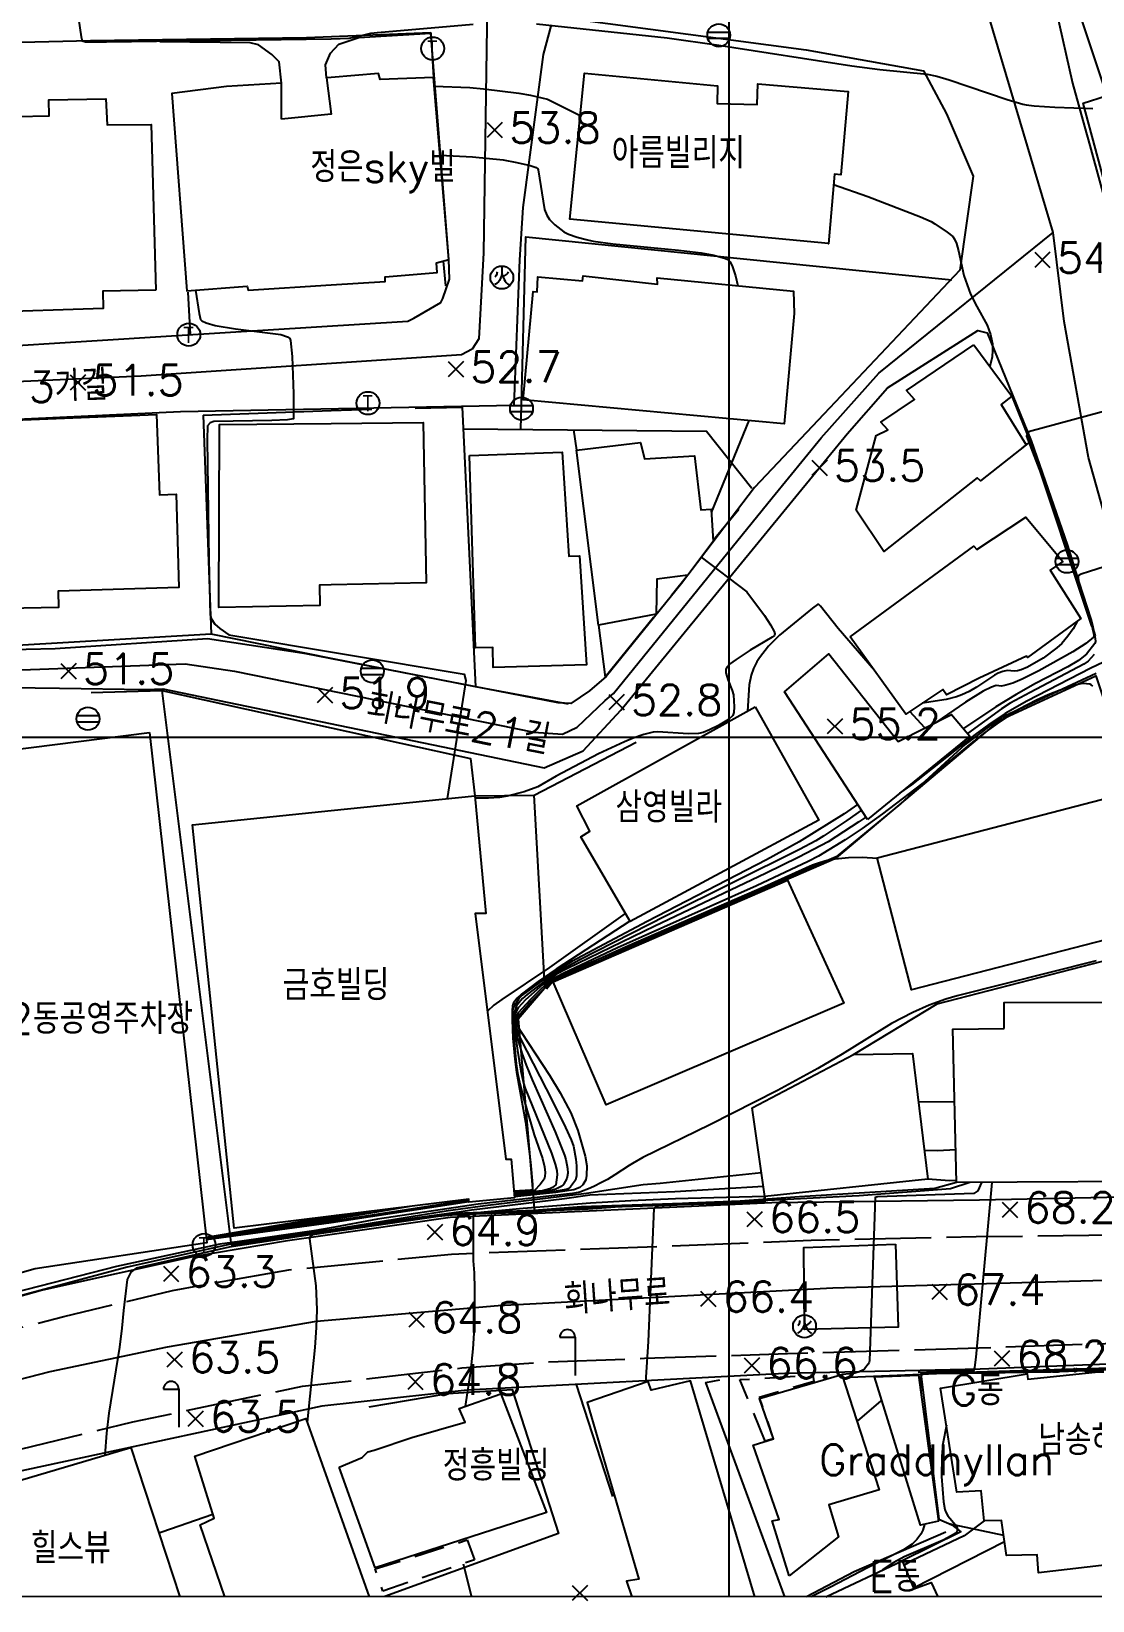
# Model space of a CAD drawing. Extents: x 199116 to 199565, y 548943 to 549516.
# Drawn here: x 199354.3 to 199423.8, y 548943.4 to 549046.3 of the extents above; entities that cross this region are included whole.
import ezdxf
from ezdxf.enums import TextEntityAlignment as Align

# ---------------------------------------------------------------- set-up
doc = ezdxf.new("R2010")
doc.units = 0
doc.header["$MEASUREMENT"] = 0
doc.linetypes.add('ANYANG2', pattern=[6, 5, -1])
doc.linetypes.add('ANYANG3', pattern=[3, 2, -1])
for name, color, linetype in [('A0013114', 1, 'CONTINUOUS'), ('A0023210', 7, 'CONTINUOUS'), ('A0033324', 1, 'ANYANG2'), ('A0043325', 42, 'CONTINUOUS'), ('B0014111', 7, 'CONTINUOUS'), ('B0014112', 7, 'CONTINUOUS'), ('B0014113', 7, 'CONTINUOUS'), ('B0014116', 7, 'ANYANG3'), ('B0024121', 7, 'CONTINUOUS'), ('C0223367', 7, 'CONTINUOUS'), ('C0226232', 7, 'CONTINUOUS'), ('C0236241', 7, 'CONTINUOUS'), ('C0256324', 1, 'CONTINUOUS'), ('C0536117', 7, 'CONTINUOUS'), ('F0017111', 30, 'CONTINUOUS'), ('F0017114', 7, 'CONTINUOUS'), ('F0027132', 7, 'CONTINUOUS'), ('F0027217', 7, 'CONTINUOUS'), ('F0047224', 7, 'CONTINUOUS'), ('H0017334', 7, 'CONTINUOUS'), ('H0037335', 7, 'CONTINUOUS'), ('H0049111', 7, 'CONTINUOUS'), ('H0049113', 7, 'CONTINUOUS'), ('H0049140', 7, 'CONTINUOUS')]:
    doc.layers.add(name, color=color, linetype=linetype)
doc.styles.add('GHS', font='ROMANS', dxfattribs={"bigfont": 'NGSW.shx'})
doc.styles.add('HIST', font='romans.shx', dxfattribs={"bigfont": 'ngsw.shx'})

# ---------------------------------------------------------------- blocks, each defined once
blk = doc.blocks.new('F0027217')
at = {"layer": 'F0027217'}
for points in [[(0.5, 0.5), (-0.5, -0.5)], [(-0.5, 0.5), (0.5, -0.5)]]:
    blk.add_lwpolyline(points, dxfattribs=at)
blk = doc.blocks.new('C0236241')
at = {"layer": 'C0236241'}
blk.add_circle((0, 0), 0.75, dxfattribs=at)
at = {"layer": 'C0236241', "style": 'GHS'}
blk.add_text('T', height=1, dxfattribs=at).set_placement((-0.362, -0.524))
blk = doc.blocks.new('C0256324')
at = {"layer": 'C0256324'}
for points in [[(-0.004, 0.68), (0.002, 0.272), (-0.021, 0.123), (-0.053, 0.014), (-0.102, -0.097), (-0.156, -0.195), (-0.228, -0.284), (-0.32, -0.373), (-0.411, -0.436), (-0.466, -0.467)], [(-0.315, 0.37), (-0.322, 0.304), (-0.336, 0.242), (-0.354, 0.185), (-0.382, 0.121), (-0.42, 0.058), (-0.45, 0.025)], [(0.002, 0.272), (0.051, 0.098), (0.105, -0.026), (0.16, -0.135), (0.223, -0.235), (0.292, -0.321), (0.369, -0.407), (0.449, -0.479)], [(0.109, 0.072), (0.184, 0.109), (0.24, 0.148), (0.298, 0.192), (0.347, 0.239), (0.388, 0.291), (0.44, 0.368)]]:
    blk.add_lwpolyline(points, dxfattribs=at)
blk.add_circle((0, 0), 0.75, dxfattribs=at)
blk = doc.blocks.new('C0226232')
at = {"layer": 'C0226232'}
for points in [[(-0.72, 0.211), (0.72, 0.211)], [(-0.722, -0.202), (0.722, -0.202)]]:
    blk.add_lwpolyline(points, dxfattribs=at)
blk.add_circle((0, 0), 0.75, dxfattribs=at)
blk = doc.blocks.new('C0223367')
at = {"layer": 'C0223367'}
for points in [[(-1, 2.5), (0, 2.5)], [(0, 2.5), (0, 0)]]:
    blk.add_lwpolyline(points, dxfattribs=at)
blk.add_arc((-0.5, 2.5), 0.5, 0, 180, dxfattribs=at)

msp = doc.modelspace()

# ---------------------------------------------------------------- linework, layer by layer
at = {"layer": 'A0013114', "flags": 128}
for points in [[(199428.99, 549053.22), (199421.45, 549047.64), (199422.53, 549042.88), (199423.31, 549040.05), (199423.659, 549038.783), (199425.64, 549031.6)], [(199277.18, 549012.72), (199291.23, 549013.19), (199294.28, 549007.15), (199297.89, 549009.16), (199298.85, 549011.55), (199300.635, 549013.411), (199305.94, 549018.94), (199316.98, 549019.75), (199326.844, 549020.046), (199336.44, 549020.53), (199342.62, 549020.35), (199364.035, 549021.346), (199385.91, 549021.77), (199386.3, 549031.3), (199386.5, 549034.73), (199387.84, 549044.76), (199388.37, 549046.7)], [(199389.6, 549047.12), (199405.06, 549045.06), (199412.76, 549043.7), (199414.27, 549040.88), (199416.018, 549036.779), (199415.15, 549030.63), (199406.23, 549021.187), (199401.68, 549016.37), (199396.89, 549010.08), (199391.94, 549003.97), (199390.86, 549003.03), (199389.64, 549002.21), (199388.8, 549002.26), (199372.29, 549005.47), (199365.81, 549006.44), (199355.824, 549005.793), (199342.49, 549005.48)], [(199348.109, 549003.316), (199356.106, 549003.208), (199361.77, 549003.132), (199362.89, 549003.17), (199387.88, 548997.99), (199390.44, 548999.1), (199392.92, 549001.78), (199407.76, 549019.898), (199410.4, 549022.9), (199416.33, 549026.67), (199416.93, 549026.51), (199419.81, 549019.43), (199422.2, 549012.56), (199423.199, 549009.31), (199424.02, 549006.64)], [(199425.82, 548969.85), (199416.418, 548969.644), (199402.81, 548969.46), (199381.732, 548968.513), (199373.23, 548967.28), (199371.05, 548966.98), (199364.85, 548965.94), (199355, 548963.74), (199346.08, 548961.25), (199345.78, 548962.24), (199338.47, 548959.95), (199329.83, 548957.13), (199311.335, 548948.982), (199300.148, 548943.653)], [(199446.82, 548943.64), (199446.11, 548944.54), (199443.32, 548947.56), (199439.75, 548952.65), (199438.83, 548959.44), (199416.481, 548958.56), (199403.67, 548958.27), (199382.827, 548957.185), (199373.3, 548956.14), (199351.38, 548951.42), (199343.93, 548949.44), (199333.42, 548946.31), (199326.872, 548943.651)]]:
    msp.add_lwpolyline(points, dxfattribs=at)
msp.add_lwpolyline([(199345.656, 549025.206), (199363.809, 549026.341), (199378.952, 549027.287), (199379.342, 549027.471), (199381.102, 549028.508), (199381.25, 549028.76), (199381.68, 549030.03), (199381.63, 549031.32), (199380.46, 549046.17), (199372.302, 549045.856), (199358.14, 549045.65), (199349.93, 549045.46), (199343.307, 549045.07), (199339.69, 549044.93), (199334.73, 549044.51), (199324.517, 549043.968), (199311.02, 549043.02), (199311.79, 549026.32), (199313.89, 549024.06), (199316.9, 549024.25), (199326.765, 549024.646), (199336.34, 549025.03), (199345.745, 549025.212)], close=True, dxfattribs=at)
at = {"layer": 'A0023210', "flags": 128}
for points in [[(199426.663, 549007.352), (199423.576, 549018.334), (199421.97, 549027.253), (199421.258, 549033.094), (199419.102, 549040.36), (199416.72, 549048.39), (199417.3, 549060.87), (199415.475, 549066.537), (199414.828, 549067.628), (199413.59, 549067.81), (199413.56, 549067.82), (199409.47, 549066.234), (199405.54, 549064.71)], [(199384.162, 549049.538), (199383.9, 549031.76), (199383.61, 549026.11), (199383.171, 549025.446), (199382.457, 549025.069), (199361.473, 549023.661), (199353.744, 549023.329), (199339.67, 549022.76), (199325.833, 549022.291), (199316.94, 549021.99), (199308.994, 549022.542), (199306.243, 549021.56), (199304.6, 549020.42), (199298.21, 549014), (199296.01, 549012.24), (199294.2, 549011.23), (199293.45, 549011.85), (199292.2, 549014.02), (199286.544, 549013.888), (199277.21, 549013.67)], [(199351.22, 549004.33), (199364.35, 549004.81), (199367.59, 549004.32), (199387.208, 549000.336), (199389.086, 549000.196), (199390.04, 549000.65), (199391.89, 549002.4), (199392.43, 549002.87), (199402.839, 549015.688), (199406.04, 549019.63), (199409.83, 549023.87), (199421.258, 549033.094)], [(199313.341, 548943.65), (199315.719, 548944.645), (199318.75, 548945.91), (199325.66, 548948.8), (199334.65, 548952.12), (199346.4, 548956.07), (199355.5, 548958.42), (199363.18, 548960.03), (199372.96, 548961.71), (199384.87, 548962.74), (199406.81, 548963.9), (199424.62, 548964.41), (199441.21, 548964.498), (199457.11, 548967.19), (199466.583, 548969.219), (199473.778, 548971.862), (199493.46, 548979.09), (199506.39, 548984.31), (199517.191, 548988.55), (199545.39, 549004.88), (199558.11, 549012)]]:
    msp.add_lwpolyline(points, dxfattribs=at)
at = {"layer": 'A0033324', "flags": 128}
for points in [[(199303.867, 548943.653), (199312.319, 548947.241), (199318.57, 548950), (199325.25, 548952.67), (199331.46, 548954.93), (199340.39, 548957.66), (199346.753, 548959.517), (199348.58, 548960.05), (199356.4, 548962.01), (199363.51, 548963.73), (199371.14, 548965.08), (199381.812, 548966.115), (199394.01, 548966.56), (199405.39, 548967.02), (199416.212, 548967.253), (199427.56, 548967.41), (199433.1, 548967.54), (199440.59, 548968.08), (199446.88, 548968.64), (199455.21, 548970.13), (199463.62, 548971.68), (199467.61, 548972.752), (199479.2, 548976.4), (199490.72, 548981.15), (199507.003, 548988.9), (199515.2, 548992.46), (199523.62, 548996.78), (199535.16, 549003.45), (199545.58, 549009.14), (199552.967, 549013.637), (199558.114, 549016.652)], [(199324.64, 548943.651), (199324.65, 548944.12), (199324.81, 548944.24), (199326.18, 548944.67), (199331.86, 548946.81), (199338.29, 548949.06), (199343.16, 548950.56), (199350.88, 548952.67), (199360.92, 548955.12), (199372.04, 548957.44), (199379.64, 548958.32), (199382.486, 548958.645), (199387.99, 548959.03), (199394.46, 548959.28), (199403.83, 548959.59), (199416.38, 548959.956), (199431.2, 548960.49), (199437.01, 548960.46), (199438.02, 548960.46), (199438.38, 548960.28), (199438.73, 548959.87), (199438.83, 548959.44)]]:
    msp.add_lwpolyline(points, dxfattribs=at)
at = {"layer": 'A0043325', "flags": 128}
msp.add_lwpolyline([(199410.912, 548966.766), (199411.095, 548961.327), (199404.959, 548961.176), (199404.904, 548966.55)], close=True, dxfattribs=at)
at = {"layer": 'B0014111', "flags": 128}
for points in [[(199416.06, 549025.72), (199418.54, 549022.36), (199417.84, 549021.82), (199419.48, 549019.17), (199416.49, 549016.81), (199416.28, 549017.01), (199410.16, 549012.17), (199408.35, 549014.89), (199409.65, 549019.78), (199410.41, 549020.16), (199409.96, 549020.65), (199412.16, 549022.13), (199411.64, 549022.72), (199416.06, 549025.72)], [(199373.92, 548995.19), (199383.34, 548996.15), (199384.07, 548988.45), (199383.36, 548988.44), (199385.37, 548972.34), (199385.73, 548972.34), (199385.95, 548969.8), (199382.95, 548969.51), (199382.95, 548969.7), (199373.91, 548968.59), (199367.57, 548967.81), (199364.82, 548994.26), (199373.92, 548995.19)], [(199401.52, 548975.7), (199408.17, 548979.19), (199412.04, 548979.26), (199413.05, 548971.02), (199402.36, 548969.89), (199401.52, 548975.7)], [(199374.44, 548952.14), (199375.95, 548952.78), (199376.32, 548953.15), (199376.73, 548953.26), (199379.2, 548954.09), (199382.71, 548955.1), (199382.31, 548955.99), (199385.05, 548956.95), (199388.03, 548949.16), (199376.81, 548945.55), (199374.44, 548952.14)], [(199366.941, 548943.647), (199365.32, 548948.36), (199366.24, 548948.8), (199364.98, 548952.85), (199372.25, 548955.34), (199373.91, 548950.66), (199376.401, 548943.646)]]:
    msp.add_lwpolyline(points, dxfattribs=at)
for points in [[(199409.079, 548994.597), (199403.638, 549002.974), (199406.555, 549005.455), (199411.095, 548999.71), (199414.596, 549001.483), (199415.802, 549000.073)], [(199362.019, 549000.308), (199365.772, 548966.839), (199354.511, 548965.135), (199347.097, 548963.053), (199339.632, 548986.2), (199340.427, 548986.582), (199340.187, 548993.11), (199342.844, 548993.481), (199348.024, 548998.542)], [(199418.045, 548980.892), (199418.048, 548982.606), (199427.32, 548982.635), (199427.325, 548981.007), (199430.84, 548981.05), (199430.9, 548977.45), (199431.77, 548977.46), (199431.81, 548972.03), (199430.82, 548972.01), (199430.85, 548970.89), (199414.92, 548970.8), (199414.68, 548980.85)], [(199403.956, 548945.013), (199402.832, 548948.618), (199403.3, 548948.704), (199401.59, 548953.576), (199402.921, 548953.998), (199402.014, 548956.651), (199407.395, 548958.226), (199409.859, 548950.664), (199406.545, 548949.67), (199407.18, 548947.564)], [(199413.748, 548948.596), (199412.567, 548948.329), (199409.537, 548958.052), (199412.435, 548958.17)]]:
    msp.add_lwpolyline(points, close=True, dxfattribs=at)
at = {"layer": 'B0014112', "flags": 128}
for points in [[(199428.11, 549052.04), (199438.75, 549040.24), (199434.92, 549036.81), (199432.24, 549044.54), (199431.8, 549044.8), (199424.63, 549042.57), (199423.07, 549047.24), (199428.11, 549052.04)], [(199349.829, 549020.653), (199362.47, 549021.15), (199362.67, 549015.88), (199363.76, 549015.93), (199363.93, 549009.81), (199356.02, 549009.58), (199356.04, 549008.5), (199350.36, 549008.39), (199349.829, 549020.653)], [(199373.92, 549020.57), (199379.95, 549020.64), (199380.14, 549010.13), (199373.92, 549009.99), (199373.15, 549009.97), (199373.18, 549008.64), (199366.56, 549008.51), (199366.59, 549020.5), (199373.92, 549020.57)], [(199390.01, 549018.82), (199394.21, 549019.33), (199394.46, 549018.26), (199397.75, 549018.45), (199398.16, 549014.9), (199398.83, 549014.95), (199398.968, 549012.835), (199397.3, 549010.62), (199395.27, 549010.37), (199395.239, 549008.071), (199391.45, 549007.35), (199390.01, 549018.82)], [(199382.99, 549018.46), (199389.07, 549018.69), (199389.51, 549011.86), (199390.2, 549011.88), (199390.67, 549004.75), (199384.54, 549004.56), (199384.51, 549005.88), (199383.38, 549005.86), (199382.99, 549018.46)], [(199407.95, 549006.59), (199416.06, 549012.52), (199416.26, 549012.3), (199419.47, 549014.42), (199421.89, 549011.51), (199421.06, 549010.94), (199423.07, 549007.78), (199419.57, 549005.22), (199419.5, 549005.32), (199416.4, 549003.88), (199414.27, 549002.77), (199414.02, 549003.12), (199411.59, 549001.51), (199407.95, 549006.59)], [(199409.72, 548992.1), (199426.02, 548996.34), (199428.26, 548987.63), (199411.97, 548983.43), (199409.72, 548992.1)], [(199388.47, 548983.97), (199403.84, 548990.63), (199407.53, 548982.56), (199391.95, 548975.89), (199388.47, 548983.97)], [(199401.699, 548943.644), (199397.47, 548957.8), (199394.9, 548957.19), (199394.7, 548957.75), (199390.71, 548956.38), (199394.09, 548944.8), (199393.28, 548944.66), (199393.638, 548943.645)]]:
    msp.add_lwpolyline(points, dxfattribs=at)
for points in [[(199362.429, 549029.301), (199358.939, 549029.236), (199358.96, 549028.105), (199351.058, 549027.84), (199351.017, 549029.054), (199347.52, 549028.936), (199346.989, 549039.195), (199349.837, 549039.271), (199349.836, 549041.597), (199353.206, 549041.769), (199353.261, 549040.7), (199355.422, 549040.743), (199355.402, 549041.779), (199359.141, 549041.853), (199359.237, 549040.139), (199362.109, 549040.178)], [(199404.288, 549027.779), (199403.628, 549020.548), (199386.519, 549022.109), (199387.169, 549029.227), (199387.422, 549029.205), (199387.47, 549030.191), (199390.409, 549029.91), (199390.441, 549030.24), (199395.309, 549029.713), (199395.301, 549030.108), (199404.233, 549029.25)]]:
    msp.add_lwpolyline(points, close=True, dxfattribs=at)
at = {"layer": 'B0014113', "flags": 128}
msp.add_lwpolyline([(199406.537, 549032.368), (199389.56, 549033.966), (199390.538, 549043.547), (199399.255, 549042.711), (199399.227, 549041.551), (199401.854, 549041.488), (199401.886, 549042.833), (199407.809, 549042.329), (199407.344, 549036.872), (199406.911, 549036.909), (199406.523, 549032.348)], close=True, dxfattribs=at)
for points in [[(199370.67, 549040.51), (199370.67, 549042.87), (199367.06, 549042.66), (199363.48, 549042.2), (199364.46, 549029.26), (199368.41, 549029.57), (199368.47, 549029.31), (199373.92, 549029.66), (199377.45, 549029.88), (199377.46, 549030.19), (199380.88, 549030.47), (199380.82, 549031.09), (199381.63, 549031.32), (199380.63, 549043.25), (199377.13, 549043.12), (199377.03, 549043.52), (199373.92, 549043.25), (199373.61, 549043.22), (199373.92, 549040.84), (199370.67, 549040.51)], [(199401.72, 549002), (199405.89, 548994.57), (199393.52, 548987.92), (199390.28, 548993.47), (199390.88, 548993.84), (199390.03, 548995.51), (199401.72, 549002)], [(199430.44, 548946.4), (199420.3, 548945.22), (199420.21, 548946.39), (199418.19, 548946.35), (199417.88, 548948.65), (199416.73, 548948.63), (199416.53, 548950.59), (199414.95, 548950.49), (199413.88, 548957.33), (199419.56, 548958.25), (199419.59, 548957.91), (199424.42, 548958.42)], [(199351.06, 548943.649), (199350.26, 548946.086), (199352.336, 548946.602), (199351.109, 548950.57), (199360.781, 548953.434), (199364.008, 548943.648)], [(199406.358, 548943.644), (199411.36, 548946), (199412.13, 548944.16), (199413.25, 548944.57), (199413.699, 548943.643)]]:
    msp.add_lwpolyline(points, dxfattribs=at)
at = {"layer": 'B0014116', "flags": 128}
for points in [[(199402.385, 548953.838), (199400.719, 548957.877), (199405.495, 548958.177), (199405.574, 548957.754), (199401.986, 548956.718), (199402.9, 548953.995)], [(199382.84, 548947.366), (199383.311, 548946.062), (199377.303, 548944.011), (199376.806, 548945.469)]]:
    msp.add_lwpolyline(points, close=True, dxfattribs=at)
at = {"layer": 'B0024121', "flags": 128}
for points in [[(199425.16, 549034.45), (199423.23, 549041.57), (199432.268, 549044.459)], [(199386.35, 549020.18), (199386.68, 549032.8), (199403.33, 549031.12)], [(199381.27, 549031.218), (199381.41, 549029.6)], [(199364.52, 549029.17), (199364.685, 549026.395)], [(199418.54, 549022.36), (199419.74, 549019.37)], [(199365.53, 549021.11), (199366.06, 549006.76), (199350.31, 549005.83), (199347.67, 549005.88), (199344.48, 549005.83), (199341.63, 549005.58), (199337.99, 549004.65), (199333.41, 549002.69), (199333.33, 549020.17)], [(199365.53, 549021.11), (199373.92, 549021.41), (199376.59, 549021.51)], [(199379.43, 549021.58), (199382.51, 549021.64), (199383.39, 549003.3), (199373.92, 549005.17), (199366.06, 549006.76)], [(199382.57, 549020.22), (199398.53, 549020.06), (199401.51, 549016.32)], [(199389.81, 549020.15), (199390.01, 549018.82)], [(199419.24, 549018.98), (199419.74, 549019.37), (199423.77, 549007.28)], [(199400.66, 549014.92), (199398.968, 549012.895)], [(199398.215, 549011.827), (199397.301, 549010.62), (199396.233, 549009.29)], [(199395.044, 549007.845), (199391.888, 549003.927)], [(199391.45, 549007.35), (199391.888, 549003.927)], [(199388.03, 548983.5), (199388.47, 548984.03), (199407.05, 548992.1), (199417.8, 549001.14), (199424.05, 549004.02), (199424.92, 549001.41)], [(199358.19, 549002.92), (199362.82, 549003.06), (199367.36, 548966.7)], [(199362.82, 549003.06), (199373.92, 549000.62), (199383.06, 548998.61), (199383.34, 548996.15)], [(199389.49, 549002.16), (199383.39, 549003.3)], [(199387.93, 548983.69), (199387.22, 548996.2), (199393.92, 548999.67)], [(199383.34, 548996.15), (199387.22, 548996.2)], [(199408.17, 548979.19), (199413.66, 548982.52), (199428.556, 548986.372), (199428.217, 548987.568)], [(199402.36, 548969.89), (199402.26, 548969.61), (199390.33, 548969.21), (199387.24, 548968.96), (199381.52, 548968.76), (199373.9, 548967.7), (199367.347, 548966.801)], [(199407.92, 548958.04), (199413.61, 548958.29), (199421.12, 548958.39), (199427.97, 548958.66), (199438.71, 548958.96), (199439.66, 548952.47)], [(199376.42, 548956.09), (199381.563, 548956.97), (199385.783, 548957.24), (199388.83, 548947.79), (199377.43, 548943.65)], [(199392.38, 548950.21), (199389.999, 548957.558)], [(199403.659, 548943.644), (199398.48, 548957.69), (199399.4, 548957.87)], [(199414.398, 548948.451), (199418.009, 548947.69)]]:
    msp.add_lwpolyline(points, dxfattribs=at)
at = {"layer": 'C0536117', "flags": 128}
for points in [[(199370.67, 549042.87), (199370.5, 549044.28), (199370.03, 549044.77), (199369.16, 549045.4), (199368.61, 549045.53), (199362.68, 549045.6)], [(199373.61, 549043.22), (199373.54, 549044.08), (199373.88, 549044.84), (199374.43, 549045.43), (199375.74, 549045.88), (199380.46, 549046.16), (199380.63, 549043.25)]]:
    msp.add_lwpolyline(points, dxfattribs=at)
at = {"layer": 'F0017111', "flags": 128}
for points, elevation in [([(199380.68, 549042.69), (199383.02, 549042.59), (199383.91, 549042.51), (199386.23, 549042.22), (199386.99, 549042.09), (199388.1, 549041.84), (199390.254, 549040.763)], 54), ([(199381.06, 549038.17), (199383.19, 549038.05), (199385.19, 549037.85), (199386.09, 549037.68), (199386.96, 549037.49), (199387.36, 549037.36), (199387.48, 549037.26), (199387.5, 549037.2), (199387.91, 549034.59), (199388.05, 549034.23), (199388.24, 549033.95), (199388.59, 549033.6), (199389.17, 549033.13), (199389.48, 549032.98), (199390.04, 549032.79), (199390.64, 549032.62), (199391.1, 549032.52), (199392.39, 549032.35), (199396.7, 549031.93), (199398.18, 549031.76), (199399.02, 549031.6), (199399.78, 549031.38), (199399.92, 549031.32), (199400.07, 549031.16), (199400.23, 549030.84), (199400.43, 549030.25), (199400.579, 549029.601)], 53), ([(199406.853, 549036.229), (199409.11, 549035.44), (199412.57, 549034.11), (199413.25, 549033.8), (199413.5, 549033.65), (199414.31, 549033.12), (199414.68, 549032.83), (199414.79, 549032.65), (199414.91, 549032.37), (199415.06, 549031.88), (199415.41, 549030.26), (199415.84, 549029.05), (199416.25, 549028.24), (199416.94, 549027.02), (199417.15, 549026.4), (199417.28, 549025.78), (199417.29, 549025.36), (199417.25, 549024.94), (199417.1, 549024.311)], 54), ([(199365.03, 549029.3), (199365.26, 549027.77), (199365.35, 549027.39), (199365.44, 549027.3), (199365.73, 549027.16), (199366.31, 549027), (199367.64, 549026.78), (199370.61, 549026.4), (199371.05, 549026.26), (199371.22, 549026.13), (199371.25, 549026.01), (199371.36, 549024.96), (199371.44, 549022.51), (199371.46, 549021.32), (199371.44, 549020.88), (199371.06, 549020.81), (199370.03, 549020.76), (199366.23, 549020.69), (199365.98, 549020.62), (199365.82, 549020.42), (199365.78, 549019.5), (199365.9, 549011.63), (199365.98, 549008.02), (199366.05, 549007.78), (199366.29, 549007.42), (199366.62, 549007.13), (199367.22, 549006.71), (199382.63, 549004.14), (199382.74, 549003.72), (199381.53, 548995.97)], 52), ([(199427.35, 549021.14), (199426.73, 549020.03), (199426.77, 549018.36), (199428.16, 549012.51), (199428.09, 549012.34), (199426.1, 549011.65), (199423.65, 549010.87), (199423.1, 549010.69), (199422.9, 549010.59), (199422.89, 549010.41), (199422.95, 549010.16), (199423.72, 549007.73), (199423.86, 549007.23), (199424.02, 549006.46), (199424.03, 549006.27), (199424, 549006.15), (199423.45, 549005.45), (199422.91, 549005.03), (199422.21, 549004.61), (199420.1, 549003.51), (199418.83, 549002.8), (199417.49, 549001.98), (199415.383, 549000.562)], 56), ([(199401.296, 549020.761), (199398.844, 549014.739)], 53), ([(199398.185, 549011.794), (199401.18, 549009.54), (199402.33, 549007.98), (199402.72, 549007.37), (199402.97, 549006.93), (199403.02, 549006.78), (199402.98, 549006.67), (199402.83, 549006.56), (199401.39, 549005.7), (199400.47, 549005.1), (199400.03, 549004.79), (199399.86, 549004.6), (199399.79, 549004.44), (199399.8, 549004.22), (199399.93, 549003.79), (199400.22, 549003.06), (199400.29, 549002.78), (199400.35, 549001.98), (199400.32, 549001.61), (199400.26, 549001.42), (199399.98, 549001.16), (199399.31, 549000.76), (199398.73, 549000.48), (199398.31, 549000.31), (199398.01, 549000.24), (199397.33, 549000.21), (199395.33, 549000.36), (199395.03, 549000.33), (199394.43, 549000.17), (199393.73, 548999.93), (199393.16, 548999.7), (199391.45, 548998.9), (199388.67, 548997.45), (199387.47, 548996.74), (199386.57, 548996.41), (199385.47, 548996.13), (199384.95, 548996.05), (199384.24, 548996), (199383.354, 548996)], 53), ([(199430.789, 549007.859), (199423.73, 549004.52), (199419.54, 549002.36), (199418.12, 549001.56), (199417.03, 549000.83), (199416.15, 549000.17), (199411.98, 548996.87), (199411.193, 548996.319)], 58), ([(199422.849, 549007.618), (199422.57, 549007.1), (199422.21, 549006.62), (199421.82, 549006.15), (199421.51, 549005.86), (199420.61, 549005.18), (199419.57, 549004.6), (199419.15, 549004.42), (199418.92, 549004.35), (199418.72, 549004.32), (199418.25, 549004.37), (199417.96, 549004.31), (199417.65, 549004.19), (199417.41, 549004.06), (199416.24, 549003.27), (199415.75, 549003), (199415.26, 549002.77), (199414.93, 549002.65), (199414.25, 549002.47), (199412.676, 549002.229)], 54), ([(199423.94, 549005.43), (199423.55, 549004.98), (199423.28, 549004.78), (199419.76, 549002.93), (199418.44, 549002.22), (199417.87, 549001.87), (199415.65, 549000.25)], 57), ([(199423.85, 549003.34), (199423.76, 549003.43), (199423.67, 549003.47), (199423.23, 549003.51), (199422.96, 549003.47), (199422.12, 549003.24), (199420.94, 549002.78), (199420.16, 549002.42), (199418.99, 549001.81), (199417.71, 549000.99), (199416.77, 549000.31), (199415.75, 548999.5), (199413.1, 548997.3), (199410.06, 548994.98), (199408.73, 548994.01), (199407.62, 548993.26), (199405.87, 548992.2), (199405.2, 548991.85), (199401.8, 548990.26), (199392.7, 548986.18), (199389.13, 548984.51), (199388.3, 548984.06), (199387.62, 548983.44), (199386.96, 548982.79), (199386.19, 548981.92), (199386.07, 548981.72), (199386.01, 548981.52), (199385.98, 548981.3), (199385.99, 548981.09), (199386.34, 548980.23), (199388.43, 548976.14), (199389.29, 548974.41), (199389.66, 548973.59), (199389.8, 548973.19), (199389.97, 548972.33), (199390.01, 548971.89), (199390, 548971.23), (199389.93, 548970.96), (199389.62, 548970.51), (199389.46, 548970.39), (199389.33, 548970.35), (199388.4, 548970.2), (199385.938, 548969.94)], 59), ([(199408.437, 548995.584), (199407.55, 548994.98), (199404.61, 548993.15), (199402.47, 548991.95), (199394.64, 548987.92), (199389.69, 548985.29), (199388.71, 548984.7), (199387.82, 548984.09), (199386.45, 548983.09), (199386.25, 548982.9), (199385.91, 548982.37), (199385.84, 548982.19), (199385.81, 548981.98), (199385.86, 548980.75), (199386.04, 548978.59), (199386.13, 548977.99), (199386.29, 548977.27), (199386.58, 548976.17), (199387.24, 548973.92), (199387.78, 548972.38), (199387.91, 548971.82), (199387.95, 548971.47), (199387.93, 548971.19), (199387.88, 548971.02), (199387.62, 548970.67), (199387.26, 548970.28), (199386.8, 548970.22), (199385.92, 548970.17)], 56), ([(199408.683, 548995.206), (199407.73, 548994.54), (199406.23, 548993.53), (199405.69, 548993.2), (199404.63, 548992.63), (199395.89, 548988.28), (199390.18, 548985.39), (199388.53, 548984.46), (199386.78, 548983.14), (199386.47, 548982.87), (199386.24, 548982.61), (199386.08, 548982.38), (199385.91, 548981.93), (199385.87, 548981.45), (199385.89, 548981.11), (199386.14, 548979.45), (199386.36, 548978.1), (199386.53, 548977.31), (199386.63, 548976.96), (199388.36, 548972.72), (199388.6, 548972), (199388.71, 548971.58), (199388.74, 548971.3), (199388.64, 548970.66), (199388.43, 548970.48), (199388.25, 548970.39), (199387.77, 548970.26), (199385.925, 548970.09)], 57), ([(199408.971, 548994.763), (199408.51, 548994.44), (199406.5, 548993.14), (199404.58, 548992.13), (199402.4, 548991.06), (199395.14, 548987.6), (199389.37, 548984.81), (199388.7, 548984.46), (199388.38, 548984.25), (199387.8, 548983.78), (199386.66, 548982.79), (199386.18, 548982.25), (199385.99, 548981.89), (199385.92, 548981.38), (199385.93, 548981.18), (199386.18, 548980.11), (199386.42, 548979.28), (199386.7, 548978.49), (199387.09, 548977.54), (199388.61, 548974.13), (199389.21, 548972.6), (199389.3, 548972.32), (199389.41, 548971.73), (199389.43, 548971.42), (199389.4, 548971.17), (199389.38, 548971.06), (199389.16, 548970.68), (199389.01, 548970.54), (199388.64, 548970.36), (199388.21, 548970.26), (199387.47, 548970.15), (199385.931, 548970.02)], 58), ([(199393.2, 548988.45), (199388.23, 548984.9), (199385.12, 548982.81), (199384.59, 548982.42), (199384.16, 548982.03)], 54), ([(199424.08, 548985.33), (199414.97, 548983.04), (199414.23, 548982.82), (199413.13, 548982.42), (199412.05, 548981.96), (199410.65, 548981.22), (199407.43, 548979.22), (199405.82, 548978.28), (199403.18, 548976.84), (199398.74, 548974.58), (199394.36, 548972.44), (199393.67, 548972.06), (199393.45, 548971.92), (199392.52, 548971.3), (199392.04, 548971.01), (199391.55, 548970.75), (199391.23, 548970.59), (199390.9, 548970.44), (199390.23, 548970.17), (199389.75, 548970.09), (199383.56, 548969.39), (199376.95, 548968.39), (199373.91, 548967.84), (199372.78, 548967.64), (199367.9, 548966.94), (199366.63, 548966.75), (199359.85, 548965.3), (199350.53, 548962.92)], 61), ([(199414.79, 548976.1), (199412.432, 548976.06)], 62), ([(199414.869, 548972.95), (199413.67, 548972.89), (199412.818, 548972.91)], 63), ([(199402.13, 548971.43), (199395.49, 548970.74), (199394.38, 548970.65), (199390.66, 548970.08), (199384.02, 548969.27), (199381.6, 548968.95), (199373.91, 548967.7), (199371.73, 548967.37), (199368.16, 548966.94), (199367.73, 548966.85), (199360.54, 548965.25), (199350.01, 548962.43)], 62), ([(199402.26, 548970.54), (199396.46, 548970.19), (199390.87, 548969.98), (199389.21, 548969.73), (199383.12, 548968.99), (199382.44, 548968.88), (199379.22, 548968.45), (199371.98, 548967.28), (199367.23, 548966.56), (199361.13, 548965.19), (199360.78, 548964.92), (199360.54, 548964.44), (199360.3, 548962.41), (199360.2, 548961.25), (199360.04, 548960), (199359.34, 548955.67), (199359.18, 548954.37), (199359.081, 548952.931)], 63), ([(199415.805, 548970.805), (199414.53, 548970.38), (199408.54, 548969.93), (199408.07, 548969.91), (199395.34, 548969.26), (199395.07, 548969.09), (199394.7, 548960.37), (199394.54, 548957.695)], 66), ([(199416.56, 548970.809), (199416.33, 548970.26), (199416.06, 548970.08), (199409.74, 548969.87), (199409.59, 548969.81), (199409.22, 548959.12), (199409.2, 548959.03), (199409.14, 548958.9), (199408.89, 548958.59), (199408.78, 548958.49), (199408.54, 548958.38), (199408.26, 548958.3), (199407.93, 548958.25), (199407.398, 548958.219)], 67), ([(199417.23, 548970.81), (199416.18, 548959.35), (199416.1, 548958.68), (199416.03, 548958.45), (199413.5, 548958.39), (199412.412, 548958.337)], 68), ([(199414.917, 548970.94), (199414.47, 548970.92), (199413.05, 548971.02)], 64), ([(199382.95, 548969.64), (199378.86, 548969.02), (199373.91, 548968.25), (199365.747, 548967.064)], 59), ([(199402.36, 548969.89), (199396.49, 548969.74), (199393.56, 548969.61), (199390.93, 548969.44), (199386.51, 548969.1), (199380.93, 548968.58), (199372.7, 548967.37), (199372.54, 548967.27), (199372.51, 548967.1), (199372.91, 548964.03), (199372.94, 548963.53), (199372.97, 548962.46), (199372.94, 548961.3), (199372.84, 548959.98), (199372.34, 548955.085)], 64), ([(199374.24, 548968.63), (199373.91, 548968.57), (199365.733, 548967.192)], 56), ([(199376.45, 548968.9), (199373.91, 548968.46), (199365.737, 548967.152)], 57), ([(199379.08, 548969.22), (199373.91, 548968.35), (199365.742, 548967.114)], 58), ([(199424.88, 548958.58), (199418.64, 548958.41), (199413.04, 548958.31), (199412.82, 548958.28), (199412.66, 548958.2), (199412.57, 548958.08), (199412.54, 548957.91), (199412.593, 548957.011)], 69), ([(199410.008, 548956.528), (199409.97, 548956.49), (199408.397, 548955.152)], 68), ([(199366.169, 548949.03), (199362.82, 548947.87), (199362.634, 548947.815)], 64), ([(199412.825, 548948.387), (199412.71, 548948.01), (199412.59, 548947.75), (199412.33, 548947.4), (199412.02, 548947.09), (199411.44, 548946.72), (199409.08, 548945.53), (199406.66, 548944.27), (199405.388, 548943.644)], 69), ([(199416.73, 548948.63), (199415.42, 548947.63), (199412.01, 548946.01), (199411.481, 548945.711)], 71), ([(199418.069, 548947.249), (199412.109, 548944.21)], 72), ([(199382.573, 548945.81), (199383.121, 548943.646)], 66)]:
    msp.add_lwpolyline(points, dxfattribs=dict(at, elevation=elevation))
at = {"layer": 'F0017114', "flags": 128}
for points, elevation in [([(199357.27, 549047.69), (199357.53, 549045.91), (199357.6, 549045.66), (199357.65, 549045.63), (199357.82, 549045.59), (199359.2, 549045.59), (199373.92, 549045.78), (199375.11, 549045.84), (199375.64, 549045.93), (199376.52, 549046.15), (199376.95, 549046.21), (199383.23, 549046.74)], 55), ([(199387.38, 549046.76), (199395.96, 549045.85), (199399.34, 549045.37), (199408.06, 549044.01), (199409.89, 549043.78), (199413, 549043.47), (199413.64, 549043.34), (199414.44, 549043.11), (199418.25, 549041.8), (199419.28, 549041.5), (199419.48, 549041.46), (199420.01, 549041.39), (199421.36, 549041.3), (199423.87, 549041.21)], 55), ([(199427.31, 549022.1), (199419.64, 549020.03), (199419.52, 549019.74), (199420.74, 549016.55), (199423.8, 549007.31), (199423.95, 549006.62), (199423.91, 549006.55), (199423.4, 549006.14), (199422.55, 549005.59), (199420.33, 549004.35), (199419.23, 549003.8), (199418.61, 549003.54), (199418.15, 549003.4), (199417.88, 549003.35), (199417.53, 549003.39), (199417.22, 549003.29), (199416.67, 549003.02), (199415.5, 549002.3), (199413.555, 549000.956)], 55), ([(199409.538, 549004.374), (199407.16, 549007.12), (199406.01, 549008.59), (199405.89, 549008.69), (199405.81, 549008.7), (199405.47, 549008.47), (199403.31, 549006.68), (199402.59, 549005.96), (199402, 549005.2), (199401.82, 549004.93), (199401.6, 549004.5), (199401.45, 549004.07), (199401.33, 549003.43), (199401.21, 549001.717)], 55), ([(199412.859, 549000.604), (199412.84, 549000.61), (199411.861, 549001.689)], 55), ([(199409.735, 548992.04), (199408.74, 548992.11), (199407.83, 548992.08), (199406.97, 548992.01), (199406.44, 548991.91), (199405.94, 548991.77), (199405.47, 548991.6), (199402.33, 548990.19), (199393.41, 548986.31), (199388.9, 548984.29), (199388.38, 548983.96), (199387.95, 548983.59), (199387.04, 548982.66), (199386.21, 548981.71), (199386.09, 548981.49), (199386.09, 548981.21), (199386.16, 548981), (199386.39, 548980.63), (199388.23, 548977.84), (199388.93, 548976.68), (199389.63, 548975.37), (199390.1, 548974.21), (199390.58, 548972.52), (199390.69, 548971.89), (199390.66, 548971.26), (199390.61, 548970.98), (199390.43, 548970.65), (199390.22, 548970.47), (199389.84, 548970.32), (199388.65, 548970.15), (199385.945, 548969.861)], 60), ([(199393.51, 548987.93), (199388.68, 548984.79), (199387.49, 548983.98), (199386.39, 548983.15), (199386.12, 548982.9), (199385.88, 548982.58), (199385.82, 548982.38), (199385.79, 548982.05), (199385.78, 548981.47), (199385.83, 548980.26), (199385.96, 548978.88), (199386.07, 548978.03), (199386.66, 548974.77), (199387, 548972.13), (199387.13, 548970.67), (199387.13, 548970.48), (199387.12, 548970.37), (199387.09, 548970.32), (199387, 548970.3), (199385.912, 548970.24)], 55), ([(199414.92, 548970.8), (199413.5, 548970.41), (199404.62, 548969.87), (199400.73, 548969.59), (199397.37, 548969.44), (199392.85, 548969.2), (199390.78, 548969.06), (199383.41, 548968.76), (199383.22, 548968.6), (199383.24, 548965.67), (199383.29, 548964.89), (199383.32, 548963.81), (199383.29, 548961.28), (199383.2, 548959.89), (199383.05, 548958.43), (199382.71, 548956.13)], 65), ([(199382.95, 548969.54), (199373.91, 548968.15), (199365.749, 548967.045)], 60), ([(199414.26, 548954.9), (199414.03, 548953.67), (199413.95, 548952.83), (199413.94, 548951.53), (199414.06, 548949.87), (199414.15, 548949.37), (199414.22, 548949.2), (199414.35, 548948.95), (199414.86, 548948.35), (199414.94, 548948.21), (199414.98, 548948.08), (199414.95, 548947.9), (199414.83, 548947.78), (199414.57, 548947.63), (199414.04, 548947.36), (199411.5, 548946.25), (199410.81, 548945.89), (199410.04, 548945.38)], 70)]:
    msp.add_lwpolyline(points, dxfattribs=dict(at, elevation=elevation))
at = {"layer": 'F0047224', "flags": 128}
for points in [[(199403.33, 549031.12), (199414.61, 549029.98)], [(199424.07, 549004.17), (199417.78, 549001.24), (199415.49, 548999.51), (199411.24, 548995.64), (199407.03, 548992.16), (199388.44, 548984.13), (199386.19, 548981.52), (199387.25, 548968.86)], [(199402.36, 548969.89), (199402.36, 548969.51), (199390.34, 548969.11), (199387.25, 548968.86), (199381.53, 548968.66), (199373.91, 548967.6), (199367.36, 548966.7)], [(199439.64, 548952.5), (199438.83, 548959.05), (199412.58, 548958.25), (199413.77, 548948.72), (199414.61, 548948.36), (199415.2, 548947.89), (199411.36, 548946)], [(199414.23, 548947.88), (199408.21, 548945.28), (199405.077, 548943.644)]]:
    msp.add_lwpolyline(points, dxfattribs=at)
at = {"layer": 'H0017334', "flags": 128}
msp.add_lwpolyline([(199116.28, 549498.61), (199558.14, 549498.57), (199558.11, 548943.63), (199116.22, 548943.67)], close=True, dxfattribs=at)
at = {"layer": 'H0037335', "flags": 128}
for points in [[(199400, 549498.584), (199400, 548943.644)], [(199116.226, 549000), (199558.113, 549000)]]:
    msp.add_lwpolyline(points, dxfattribs=at)

# ---------------------------------------------------------------- block references
at = {"layer": 'C0223367'}
for p in [(199389.913, 548958.159), (199363.924, 548954.76)]:
    msp.add_blockref('C0223367', p, dxfattribs=at)
at = {"layer": 'C0226232'}
for p in [(199399.335, 549046.023), (199386.401, 549021.546), (199422.16, 549011.52), (199376.62, 549004.32), (199357.974, 549001.209)]:
    msp.add_blockref('C0226232', p, dxfattribs=at)
at = {"layer": 'C0236241'}
for p in [(199380.571, 549045.152), (199364.585, 549026.389), (199376.335, 549021.898), (199365.59, 548966.71)]:
    msp.add_blockref('C0236241', p, dxfattribs=at)
at = {"layer": 'C0256324'}
for p in [(199385.11, 549030.14), (199404.957, 548961.376)]:
    msp.add_blockref('C0256324', p, dxfattribs=at)
at = {"layer": 'F0027217'}
for p in [(199384.64, 549039.81, 53.81), (199420.55, 549031.29, 54.75), (199382.09, 549024.13, 52.71), (199357.31, 549023.26, 51.53), (199405.94, 549017.66, 53.5), (199356.69, 549004.33, 51.48), (199373.5, 549002.75, 51.92), (199392.62, 549002.29, 52.82), (199406.95, 549000.71, 55.23), (199418.42, 548969.01, 68.23), (199401.67, 548968.39, 66.54), (199380.71, 548967.54, 64.88), (199363.42, 548964.81, 63.27), (199398.64, 548963.17, 66.38), (199413.81, 548963.63, 67.38), (199379.51, 548961.81, 64.77), (199363.64, 548959.19, 63.47), (199401.5, 548958.81, 66.55), (199417.89, 548959.27, 68.23), (199379.44, 548957.74, 64.8), (199365.02, 548955.31, 63.52), (199390.22, 548943.89, 65.92)]:
    msp.add_blockref('F0027217', p, dxfattribs=at)

# ---------------------------------------------------------------- texts
at = {"layer": 'F0027132', "style": 'HIST'}
for s, p in [('53.8', (199385.59, 549038.96)), ('54.8', (199421.5, 549030.44)), ('52.7', (199383.04, 549023.28)), ('51.5', (199358.26, 549022.41)), ('53.5', (199406.89, 549016.81)), ('51.5', (199357.64, 549003.48)), ('51.9', (199374.45, 549001.9)), ('52.8', (199393.57, 549001.44)), ('55.2', (199407.9, 548999.86)), ('66.5', (199402.62, 548967.54)), ('68.2', (199419.37, 548968.16)), ('64.9', (199381.66, 548966.69)), ('63.3', (199364.37, 548963.96)), ('66.4', (199399.59, 548962.32)), ('67.4', (199414.76, 548962.78)), ('64.8', (199380.46, 548960.96)), ('63.5', (199364.59, 548958.34)), ('68.2', (199418.84, 548958.42)), ('66.6', (199402.45, 548957.96)), ('64.8', (199380.39, 548956.89)), ('63.5', (199365.97, 548954.46))]:
    msp.add_text(s, height=2, dxfattribs=at).set_placement(p)
at = {"layer": 'H0049111', "style": 'HIST'}
for s, rotation, p in [('회나무로13가길', 2, (199359.309, 549022.119)), ('회나무로21길', 349, (199388.048, 548998.82)), ('회나무로', 4, (199396.215, 548962.612))]:
    msp.add_text(s, height=2, rotation=rotation, dxfattribs=at).set_placement(p, align=Align.RIGHT)
at = {"layer": 'H0049113', "style": 'HIST'}
msp.add_text('이태원2동공영주차장', height=2, dxfattribs=at).set_placement((199347.411, 548980.545))
at = {"layer": 'H0049140', "style": 'HIST'}
for s, p in [('아름빌리지', (199392.31, 549037.3)), ('정은sky빌', (199372.555, 549036.39)), ('삼영빌라', (199392.56, 548994.4)), ('금호빌딩', (199370.74, 548982.75)), ('G동', (199414.468, 548956.186)), ('남송하우스', (199420.278, 548952.919)), ('정흥빌딩', (199381.235, 548951.25)), ('Graddhyllan', (199405.912, 548951.62)), ('힐스뷰', (199354.22, 548945.836)), ('E동', (199409.186, 548943.966))]:
    msp.add_text(s, height=2, dxfattribs=at).set_placement(p)

doc.saveas('drawing.dxf')
